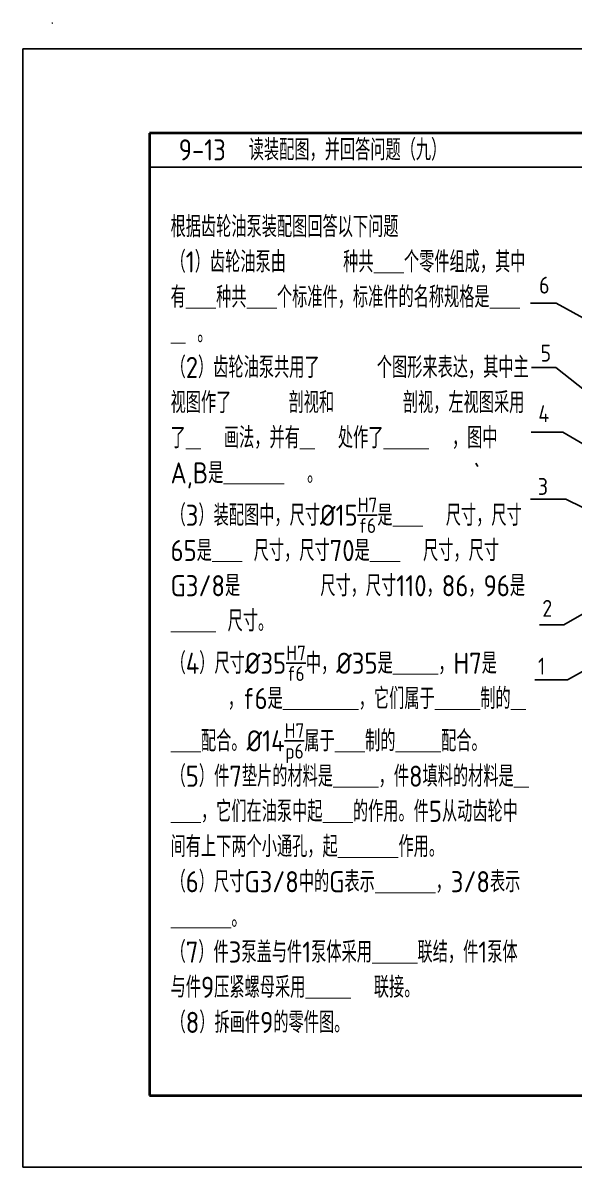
# Model space of a CAD drawing. Header units: millimetres. Extents: x 645 to 2308, y 762 to 2069.
# Drawn here: x 1500.3 to 1630.9, y 762.3 to 1033.4 of the extents above; entities that cross this region are included whole.
import ezdxf

# ---------------------------------------------------------------- set-up
doc = ezdxf.new("R2010")
doc.units = ezdxf.units.MM
doc.linetypes.add('CENTER', pattern=[50.8, 31.75, -6.35, 6.35, -6.35])
for name, color, linetype in [('中心线', 1, 'CENTER'), ('文字', 7, 'Continuous'), ('细实线', 7, 'Continuous')]:
    doc.layers.add(name, color=color, linetype=linetype)
doc.layers.add('粗实线', color=7, linetype='Continuous', lineweight=40)
doc.styles.add('汉字', font='gbenor.shx', dxfattribs={"bigfont": 'gbcbig.shx'})

msp = doc.modelspace()

# ---------------------------------------------------------------- linework, layer by layer
at = {"layer": '中心线', "color": 7}
msp.add_line((1608.0555, 928.2931), (1607.6164, 929.0524), dxfattribs=at)
msp.add_arc((1531.0567, 1040.3079), 24.7803, 196.127945, 196.38, dxfattribs=at)
at = {"layer": '粗实线', "color": 7}
for p, q in [((1855.3025, 1007.2513), (1530.3025, 1007.2513)), ((1530.3025, 1007.2513), (1530.3025, 779.2513)), ((1530.3025, 779.2513), (1855.3025, 779.2513)), ((1535.3025, 779.2513), (1855.3025, 779.2513))]:
    msp.add_line(p, q, dxfattribs=at)
at = {"layer": '细实线', "color": 7}
for p, q in [((1872.3025, 1027.2513), (1500.3025, 1027.2513)), ((1500.3025, 1027.2513), (1500.3025, 762.2513)), ((1530.3025, 999.2513), (1855.3025, 999.2513)), ((1626.6348, 967.0253), (1620.5843, 967.0253)), ((1648.6881, 954.8933), (1626.6348, 967.0253)), ((1626.5552, 951.7609), (1620.8249, 951.7609)), ((1650.5388, 932.792), (1626.5552, 951.7609)), ((1628.2666, 936.4519), (1620.6932, 936.4519)), ((1653.5364, 921.5464), (1628.2666, 936.4519)), ((1628.9414, 920.5727), (1620.5432, 920.5727)), ((1641.6888, 914.2809), (1628.9414, 920.5727)), ((1646.1056, 900.9538), (1628.471, 890.7682)), ((1657.857, 893.6881), (1629.3684, 877.7416)), ((1628.471, 890.7682), (1622.7127, 890.7682)), ((1629.3684, 877.7416), (1621.5614, 877.7416)), ((1500.3025, 762.2513), (1872.3025, 762.2513))]:
    msp.add_line(p, q, dxfattribs=at)

# ---------------------------------------------------------------- texts
at = {"layer": '文字', "color": 7, "insert": (1531.8025, 1003.2513), "char_height": 5, "width": 313.5, "attachment_point": 4, "style": '汉字'}
msp.add_mtext('  9-13  读装配图，并回答问题（九）', dxfattribs=at)
at = {"layer": '细实线', "color": 7, "ltscale": 0.4, "insert": (1535.2915, 987.6177), "char_height": 5, "width": 85.015624, "attachment_point": 1, "style": '汉字'}
msp.add_mtext('\\A1;根据齿轮油泵装配图回答以下问题\\P（1）齿轮油泵由{\\L     }种共＿＿个零件组成，其中有＿＿种共＿＿个标准件，标准件的名称规格是＿＿ ＿ 。\\P（2）齿轮油泵共用了{\\L     }个图形来表达，其中主视图作了{\\L     }剖视和{\\L      }剖视，左视图采用了＿{\\L  }画法，并有＿  处作了＿＿＿  ，图中A,B是＿＿＿＿  。\\P（3）装配图中，尺寸%%C15{\\H0.7x;\\SH7/f6;}是＿＿  尺寸，尺寸65是＿＿ 尺寸，尺寸70是＿＿  尺寸，尺寸\\PG3/8是{\\L       }尺寸，尺寸110，86，96是＿＿＿ 尺寸。\\P（4）尺寸%%C35{\\H0.7x;\\SH7/f6;}中，%%C35是＿＿＿，H7是{\\L        }，f6是＿＿＿＿＿，它们属于＿＿＿制的＿＿＿配合。%%C14{\\H0.7x;\\SH7/p6;}属于＿＿制的＿＿＿配合。\\P（5）件7垫片的材料是＿＿＿，件8填料的材料是＿＿＿，它们在油泵中起＿＿的作用。件5从动齿轮中间有上下两个小通孔，起＿＿＿＿作用。\\P（6）尺寸G3/8中的G表示＿＿＿＿，3/8表示＿＿＿＿。\\P（7）件3泵盖与件1泵体采用＿＿＿联结，件1泵体与件9压紧螺母采用＿＿＿  联接。\\P（8）拆画件9的零件图。', dxfattribs=at)
at = {"layer": '细实线', "color": 7, "char_height": 4, "width": 9.357032, "attachment_point": 1, "style": '汉字'}
for s, insert in [('6', (1622.6163, 973.2774)), ('5', (1622.9669, 957.1621)), ('4', (1622.4409, 942.8028)), ('3', (1622.3101, 925.5564)), ('2', (1623.3806, 896.6814)), ('1', (1622.3489, 882.9676))]:
    msp.add_mtext(s, dxfattribs=dict(at, insert=insert))

doc.saveas('drawing.dxf')
